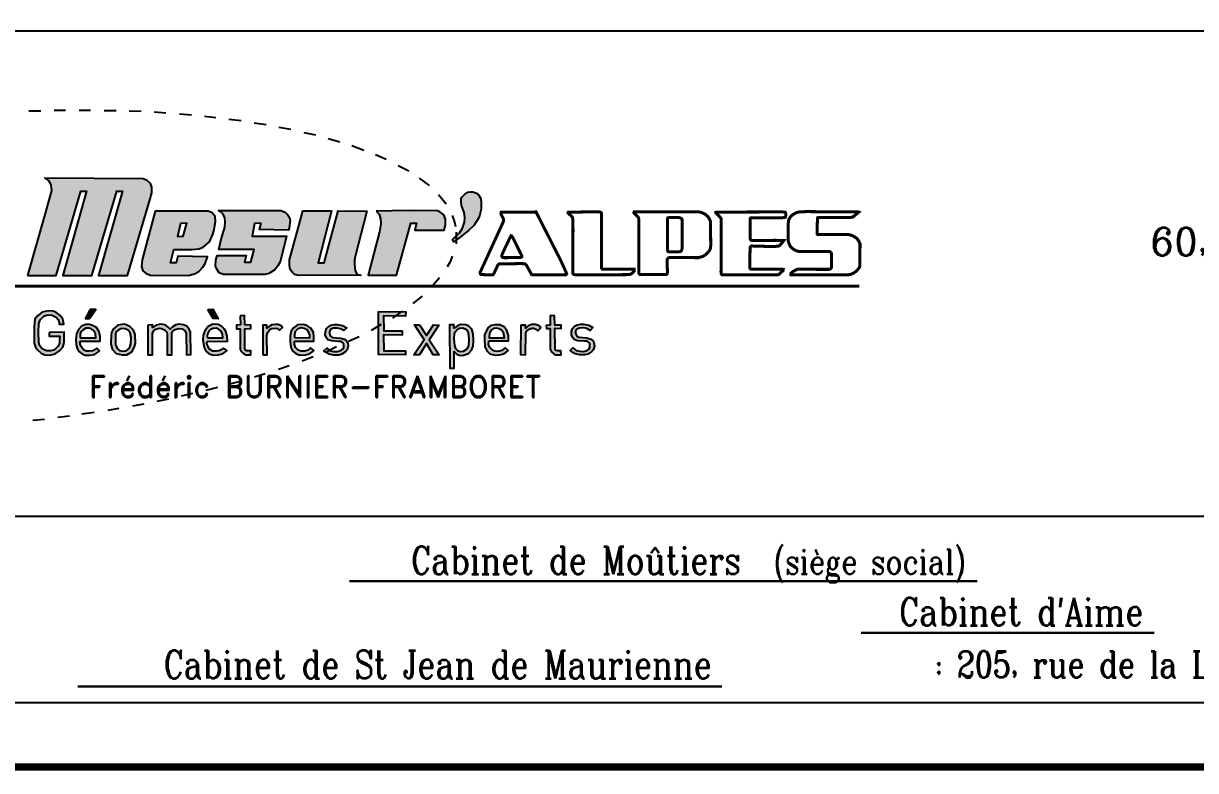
# Model space of a CAD drawing. Header units: metres. Extents: x 9606 to 9900, y 4805 to 4952.
# Drawn here: x 9616.04 to 9632.12, y 4848.26 to 4858.5 of the extents above; entities that cross this region are included whole.
import ezdxf
from ezdxf.enums import TextEntityAlignment as Align

# ---------------------------------------------------------------- set-up
doc = ezdxf.new("R2010")
doc.units = ezdxf.units.M
doc.header["$LTSCALE"] = 2
doc.layers.add('LOGO_Ancien', color=7, linetype='Continuous')
doc.layers.add('Titre', color=7, linetype='Continuous')
doc.styles.add('Romand 3.0', font='Romand.shx', dxfattribs={"height": 0.6})
doc.styles.add('ROMANS', font='ROMANC.shx', dxfattribs={"height": 0.36})

# ---------------------------------------------------------------- blocks, each defined once
blk = doc.blocks.new('A$C7BE637A5')
at = {"layer": 'LOGO_Ancien'}
for color, points in [(144, [(48.67, -28.62), (52.49, -28.65), (55.74, -17.52), (56.49, -17.52), (53.36, -28.62), (57.17, -28.65), (60.49, -17.52), (61.25, -17.52), (58.08, -28.65), (61.89, -28.65), (64.88, -18.53), (65.1, -17.7), (65.1, -16.95), (64.95, -16.49), (64.5, -16.07), (63.97, -15.85), (50.98, -15.77), (51.5, -16.15), (51.77, -16.71), (51.84, -17.43), (50.98, -20.57)]), (32, [(106.09, -18.27), (106.48, -17.88), (106.89, -17.65), (107.24, -17.59), (107.55, -17.59), (108.02, -17.75), (108.3, -18), (108.59, -18.47), (108.65, -19.03), (108.65, -19.89), (108.35, -20.91), (107.69, -22), (106.97, -22.71), (105.87, -23.59), (105.01, -24.19), (104.86, -23.9), (105.07, -23.66), (105.75, -23), (106.17, -22.37), (106.44, -21.57), (106.48, -20.97), (106.38, -20.3), (106.17, -19.76), (106.05, -19.38), (105.99, -18.91), (106.01, -18.5)]), (144, [(79.55, -21.71), (78.68, -21.75), (78.35, -23.46), (82.91, -23.43), (82.38, -25.59), (82.07, -26.84), (81.78, -27.35), (81.35, -27.88), (80.56, -28.36), (80.03, -28.5), (74.6, -28.52), (74.02, -28.28), (73.69, -27.8), (73.54, -27.4), (73.57, -26.6), (73.76, -25.98), (77.56, -26), (77.36, -26.89), (78.2, -26.89), (78.64, -25.19), (73.98, -25.19), (74.31, -23.67), (74.74, -22.28), (74.82, -21.56), (74.77, -21.03), (74.53, -20.53), (74.26, -20.26), (73.9, -20.05), (82.17, -20.07), (82.74, -20.26), (83.06, -20.6), (83.3, -20.96), (83.39, -21.37), (83.25, -22.33), (83.18, -22.64), (79.33, -22.57)]), (144, [(85.08, -20.08), (88.87, -20.08), (87.1, -26.98), (87.9, -26.98), (89.73, -20.08), (93.54, -20.13), (91.99, -26.13), (91.88, -26.6), (91.91, -27.15), (91.97, -28.03), (92.24, -28.48), (92.57, -28.53), (92.74, -28.59), (84.56, -28.64), (83.98, -28.5), (83.68, -28.25), (83.4, -27.84), (83.29, -27.29), (83.32, -26.57), (84.84, -20.91)]), (144, [(94.77, -20.13), (95.15, -20.55), (95.35, -21.1), (95.37, -21.79), (95.18, -22.87), (93.69, -28.58), (97.45, -28.61), (99.35, -21.73), (100.1, -21.73), (99.88, -22.65), (103.75, -22.65), (103.91, -21.9), (103.94, -21.18), (103.72, -20.63), (103.19, -20.21), (102.84, -20.08), (98.97, -20.05)]), (144, [(51.55, -36.14), (51.55, -36.66), (52.96, -36.64), (52.93, -37.23), (52.89, -37.62), (52.67, -38.03), (52.4, -38.31), (52.12, -38.51), (51.75, -38.6), (51.17, -38.6), (50.63, -38.31), (50.28, -37.89), (50.18, -37.42), (50.15, -36.06), (50.18, -35), (50.36, -34.48), (50.84, -34.02), (51.2, -33.88), (51.79, -33.84), (52.1, -33.98), (52.45, -34.13), (52.72, -34.46), (52.88, -34.86), (52.88, -35.07), (53.5, -35.04), (53.34, -34.42), (53, -33.92), (52.47, -33.52), (52.06, -33.35), (51.41, -33.28), (50.63, -33.48), (50, -33.94), (49.67, -34.39), (49.54, -35.41), (49.54, -37.58), (49.74, -38.1), (50.02, -38.46), (50.49, -38.91), (50.97, -39.1), (51.63, -39.16), (52.35, -38.99), (52.92, -38.58), (53.34, -38.08), (53.54, -37.5), (53.54, -36.13)]), (144, [(56.29, -34.34), (56.89, -34.32), (57.72, -33.13), (56.98, -33.13)]), (144, [(72.49, -33.12), (73.16, -33.08), (73.89, -34.37), (73.22, -34.33)]), (144, [(76.79, -33.95), (76.81, -35.16), (76.29, -35.2), (76.29, -35.66), (76.77, -35.66), (76.79, -38.42), (76.93, -38.67), (77.22, -38.94), (77.54, -39.09), (77.87, -39.09), (78.21, -39.09), (78.21, -38.59), (77.64, -38.57), (77.46, -38.5), (77.39, -38.27), (77.39, -35.66), (78.21, -35.64), (78.19, -35.18), (77.39, -35.16), (77.37, -33.93)]), (144, [(95.08, -33.38), (98.66, -33.42), (98.64, -33.99), (95.71, -33.95), (95.76, -35.94), (98.18, -35.96), (98.21, -36.53), (95.73, -36.48), (95.76, -38.56), (98.62, -38.56), (98.64, -39.13), (95.06, -39.06)]), (144, [(117.74, -33.93), (117.76, -35.19), (117.22, -35.22), (117.26, -35.65), (117.76, -35.65), (117.76, -38.38), (117.92, -38.72), (118.27, -39), (118.49, -39.09), (118.97, -39.11), (119.19, -39.09), (119.17, -38.58), (118.73, -38.58), (118.49, -38.52), (118.42, -38.37), (118.38, -35.61), (119.21, -35.63), (119.19, -35.18), (118.38, -35.18), (118.34, -33.95)]), (144, [(64.57, -35.18), (64.59, -39.11), (65.18, -39.11), (65.2, -36.27), (65.39, -35.94), (65.66, -35.71), (66.07, -35.6), (66.39, -35.62), (66.8, -35.81), (67.08, -36.12), (67.14, -36.37), (67.14, -39.09), (67.74, -39.09), (67.76, -36.23), (67.87, -36), (68.2, -35.75), (68.64, -35.62), (69.14, -35.68), (69.49, -35.93), (69.64, -36.23), (69.68, -39.11), (70.27, -39.07), (70.23, -36.06), (70.02, -35.69), (69.74, -35.33), (69.29, -35.14), (68.64, -35.08), (68.29, -35.16), (67.78, -35.46), (67.53, -35.73), (67.28, -35.46), (66.89, -35.16), (66.26, -35.08), (65.7, -35.21), (65.43, -35.39), (65.18, -35.52), (65.18, -35.14)]), (144, [(79.77, -39.1), (80.34, -39.1), (80.33, -36.54), (80.43, -36.1), (80.75, -35.73), (80.99, -35.62), (81.41, -35.6), (81.68, -35.65), (81.98, -35.87), (82.38, -35.49), (82.19, -35.29), (81.79, -35.12), (81.46, -35.09), (80.95, -35.16), (80.62, -35.38), (80.33, -35.59), (80.31, -35.18), (79.77, -35.18)]), (144, [(90.05, -35.68), (89.66, -35.59), (89.08, -35.61), (88.72, -35.77), (88.58, -36.01), (88.58, -36.26), (88.63, -36.49), (88.73, -36.66), (89, -36.82), (89.52, -36.86), (90.09, -36.9), (90.59, -37.05), (90.83, -37.26), (91, -37.51), (91.05, -37.93), (90.94, -38.45), (90.72, -38.72), (90.21, -39.04), (89.82, -39.14), (89.12, -39.14), (88.53, -39), (88.05, -38.76), (87.84, -38.58), (88.22, -38.23), (88.66, -38.56), (89.13, -38.67), (89.61, -38.68), (90.11, -38.55), (90.33, -38.37), (90.47, -38.16), (90.47, -37.83), (90.46, -37.64), (90.33, -37.5), (90.1, -37.35), (89.74, -37.34), (88.89, -37.28), (88.37, -37.11), (88.2, -36.88), (88.02, -36.49), (88.04, -36.08), (88.18, -35.65), (88.44, -35.37), (88.78, -35.2), (89.24, -35.11), (89.61, -35.11), (90.32, -35.22), (90.86, -35.55), (90.5, -35.91)]), (144, [(100.48, -35.17), (101.42, -36.57), (102.32, -35.13), (103.06, -35.2), (101.75, -37.12), (103.1, -39.11), (102.29, -39.13), (101.42, -37.6), (100.48, -39.09), (99.74, -39.13), (101.11, -37.07), (99.82, -35.15)]), (144, [(113.87, -35.19), (113.85, -39.08), (114.51, -39.11), (114.55, -36.24), (114.68, -35.94), (114.96, -35.72), (115.34, -35.61), (115.53, -35.61), (115.9, -35.72), (116.12, -35.92), (116.45, -35.63), (116.54, -35.46), (116.25, -35.24), (115.77, -35.11), (115.34, -35.11), (114.83, -35.26), (114.51, -35.59), (114.48, -35.19)]), (144, [(122.58, -35.65), (122.2, -35.56), (121.62, -35.58), (121.26, -35.74), (121.12, -35.98), (121.12, -36.23), (121.17, -36.46), (121.27, -36.63), (121.54, -36.79), (122.06, -36.83), (122.62, -36.87), (123.13, -37.03), (123.37, -37.23), (123.54, -37.48), (123.59, -37.9), (123.47, -38.42), (123.25, -38.69), (122.75, -39.01), (122.35, -39.11), (121.66, -39.11), (121.06, -38.97), (120.59, -38.73), (120.38, -38.55), (120.76, -38.2), (121.19, -38.53), (121.67, -38.64), (122.15, -38.65), (122.65, -38.52), (122.87, -38.34), (123.01, -38.14), (123.01, -37.8), (123, -37.61), (122.87, -37.47), (122.64, -37.32), (122.28, -37.31), (121.43, -37.25), (120.91, -37.08), (120.74, -36.85), (120.56, -36.46), (120.58, -36.05), (120.72, -35.62), (120.97, -35.34), (121.32, -35.17), (121.77, -35.08), (122.15, -35.08), (122.86, -35.19), (123.4, -35.52), (123.04, -35.88)])]:
    blk.add_hatch(color=color, dxfattribs=at).paths.add_polyline_path(points)
h = blk.add_hatch(color=144, dxfattribs=at)
h.paths.add_polyline_path([(65.57, -20.15), (63.83, -26.57), (63.76, -27.44), (63.91, -28.01), (64.36, -28.38), (64.93, -28.61), (69.92, -28.65), (70.75, -28.42), (71.31, -28.12), (71.84, -27.55), (72.18, -27.06), (72.45, -26.15), (72.41, -26.15), (68.56, -26.08), (68.33, -26.95), (67.57, -26.95), (68.03, -25.21), (70.41, -25.21), (71.31, -25.1), (71.88, -24.91), (72.71, -24.19), (73.13, -23.32), (73.35, -22.61), (73.54, -21.51), (73.5, -20.83), (73.09, -20.38), (72.56, -20.15)])
h.paths.add_polyline_path([(68.9, -21.78), (68.52, -23.47), (69.27, -23.44), (69.73, -21.74)], flags=16)
h = blk.add_hatch(color=144, dxfattribs=at)
h.paths.add_polyline_path([(55.61, -37.32), (58.29, -37.3), (58.28, -36.7), (58.16, -36.08), (57.78, -35.48), (57.28, -35.22), (56.87, -35.1), (56.39, -35.09), (55.82, -35.34), (55.4, -35.75), (55.14, -36.34), (55.06, -37.03), (55.11, -37.8), (55.29, -38.38), (55.55, -38.71), (55.94, -39.01), (56.36, -39.14), (56.86, -39.15), (57.53, -39.05), (57.94, -38.79), (58.21, -38.56), (57.85, -38.23), (57.62, -38.39), (57.32, -38.59), (56.89, -38.64), (56.43, -38.64), (56.08, -38.43), (55.78, -38.03), (55.65, -37.7), (55.62, -37.44)])
h.paths.add_polyline_path([(55.65, -36.87), (57.71, -36.86), (57.68, -36.31), (57.47, -35.94), (57.1, -35.67), (56.78, -35.57), (56.38, -35.61), (56.03, -35.8), (55.75, -36.08), (55.66, -36.33), (55.63, -36.65)], flags=16)
h = blk.add_hatch(color=144, dxfattribs=at)
h.paths.add_polyline_path([(59.72, -36.5), (59.7, -37.63), (59.89, -38.36), (60.41, -38.92), (61.18, -39.13), (61.79, -39.09), (62.45, -38.73), (62.79, -38.15), (62.95, -37.63), (62.93, -36.41), (62.68, -35.87), (62.2, -35.35), (61.51, -35.06), (60.62, -35.2), (59.99, -35.73), (59.8, -36.14)])
h.paths.add_polyline_path([(60.3, -36.54), (60.3, -37.73), (60.51, -38.27), (60.82, -38.52), (61.24, -38.61), (61.7, -38.56), (62.16, -38.23), (62.35, -37.65), (62.37, -36.87), (62.24, -36.19), (61.97, -35.85), (61.58, -35.68), (61.16, -35.62), (60.78, -35.75), (60.43, -36.02), (60.33, -36.27)], flags=16)
h = blk.add_hatch(color=144, dxfattribs=at)
h.paths.add_polyline_path([(72.41, -37.35), (75.1, -37.31), (75.06, -36.65), (74.89, -36.02), (74.68, -35.66), (74.35, -35.35), (73.87, -35.12), (73.18, -35.08), (72.57, -35.35), (72.1, -35.92), (71.89, -36.52), (71.87, -37.13), (72.01, -38.15), (72.3, -38.65), (72.68, -38.98), (73.28, -39.15), (73.87, -39.13), (74.43, -38.98), (74.83, -38.73), (75.01, -38.54), (74.6, -38.21), (74.37, -38.4), (74.03, -38.59), (73.66, -38.61), (73.18, -38.61), (72.74, -38.34), (72.49, -37.98), (72.39, -37.6)])
h.paths.add_polyline_path([(72.45, -36.87), (74.49, -36.87), (74.47, -36.39), (74.26, -35.98), (73.95, -35.75), (73.64, -35.6), (73.22, -35.62), (72.87, -35.77), (72.66, -36), (72.49, -36.27), (72.43, -36.62)], flags=16)
h = blk.add_hatch(color=144, dxfattribs=at)
h.paths.add_polyline_path([(83.98, -37.32), (86.54, -37.31), (86.54, -36.78), (86.47, -36.17), (86.13, -35.6), (85.6, -35.22), (85.14, -35.1), (84.36, -35.16), (83.79, -35.6), (83.54, -36), (83.41, -36.61), (83.41, -37.35), (83.48, -38.12), (83.72, -38.56), (84.19, -38.99), (84.73, -39.14), (85.41, -39.13), (85.95, -38.97), (86.4, -38.69), (86.52, -38.53), (86.08, -38.19), (85.76, -38.5), (85.31, -38.63), (84.83, -38.62), (84.43, -38.49), (84.08, -38.16), (83.95, -37.74)])
h.paths.add_polyline_path([(83.95, -36.84), (85.97, -36.87), (85.97, -36.48), (85.85, -36.16), (85.64, -35.82), (85.26, -35.62), (84.89, -35.56), (84.39, -35.66), (84.06, -36.04), (83.96, -36.46), (83.95, -36.75)], flags=16)
h = blk.add_hatch(color=144, dxfattribs=at)
h.paths.add_polyline_path([(105.51, -35.76), (105.05, -36.29), (105.03, -37.01), (105.09, -37.86), (105.25, -38.28), (105.49, -38.52), (105.88, -38.67), (106.32, -38.63), (106.8, -38.3), (107, -37.91), (107.04, -37.05), (106.95, -36.22), (106.69, -35.81), (106.19, -35.61), (105.68, -35.65)], flags=16)
h.paths.add_polyline_path([(105.05, -35.17), (104.44, -35.17), (104.48, -40.88), (105.07, -40.88), (105.05, -38.69), (105.42, -39.02), (105.84, -39.19), (106.3, -39.17), (106.95, -38.95), (107.37, -38.5), (107.56, -37.97), (107.61, -37.21), (107.56, -36.33), (107.39, -35.72), (106.97, -35.3), (106.62, -35.15), (105.92, -35.09), (105.51, -35.26), (105.14, -35.54), (105.03, -35.61)])
h = blk.add_hatch(color=144, dxfattribs=at)
h.paths.add_polyline_path([(109.65, -37.27), (112.25, -37.27), (112.25, -36.57), (112.01, -35.89), (111.68, -35.43), (111.12, -35.13), (110.5, -35.13), (109.91, -35.22), (109.54, -35.52), (109.28, -36), (109.08, -36.46), (109.06, -37.07), (109.1, -38.06), (109.43, -38.63), (109.78, -38.97), (110.48, -39.15), (111.07, -39.13), (111.47, -39.02), (111.88, -38.8), (112.21, -38.54), (111.79, -38.19), (111.36, -38.54), (111.05, -38.63), (110.7, -38.65), (110.39, -38.63), (110.11, -38.49), (109.78, -38.12), (109.61, -37.73), (109.63, -37.4)])
h.paths.add_polyline_path([(109.65, -36.85), (111.71, -36.88), (111.58, -36.22), (111.31, -35.85), (111.03, -35.67), (110.63, -35.61), (110.28, -35.63), (109.98, -35.81), (109.78, -36.16), (109.72, -36.33), (109.67, -36.68)], flags=16)
at = {"layer": 'LOGO_Ancien', "color": 32, "flags": 128}
for points in [[(48.85, -6.91), (50.43, -6.87)], [(52.2, -6.79), (53.72, -6.79)], [(55.51, -6.79), (57.01, -6.79)], [(58.83, -6.83), (60.41, -6.85)], [(62.12, -6.91), (63.7, -6.95)], [(65.42, -7.03), (66.96, -7.15)], [(68.77, -7.28), (70.35, -7.4)], [(72.09, -7.58), (73.59, -7.77)], [(75.3, -7.99), (76.92, -8.15)], [(78.63, -8.46), (80.22, -8.7)], [(81.89, -9.03), (83.49, -9.31)], [(85.18, -9.74), (86.72, -10.08)], [(88.43, -10.53), (89.95, -10.98)], [(91.56, -11.48), (93.13, -12.07)], [(94.66, -12.64), (96.1, -13.29)], [(97.66, -14.09), (99.06, -14.8)], [(100.45, -15.76), (101.75, -16.77)], [(102.99, -17.95), (104.01, -19.17)], [(104.82, -20.7), (105.08, -21.43), (105.25, -22.18)], [(105.33, -22.89), (105.31, -24.44)], [(104.8, -26.09), (104.52, -26.82), (104.13, -27.51)], [(103.11, -28.93), (102.3, -29.91)], [(100.82, -31.35), (99.62, -32.35)], [(98.18, -33.36), (96.9, -34.26)], [(95.41, -35.12), (94.11, -35.89)], [(92.5, -36.72), (91.08, -37.37)], [(89.51, -38.04), (88.26, -38.71)], [(86.42, -39.38), (85, -39.93)], [(80.1, -41.6), (78.7, -42.05)], [(83.25, -40.56), (81.87, -41.03)], [(76.97, -42.57), (75.57, -42.92)], [(70.5, -44.22), (69, -44.57)], [(73.77, -43.43), (72.25, -43.82)], [(60.76, -46.19), (59.28, -46.44)], [(64.07, -45.61), (62.55, -45.87)], [(67.33, -44.95), (65.79, -45.26)], [(50.94, -47.64), (49.39, -47.78)], [(54.24, -47.21), (52.67, -47.39)], [(57.51, -46.72), (55.88, -46.93)]]:
    blk.add_lwpolyline(points, dxfattribs=at)
at = {"layer": 'LOGO_Ancien', "color": 144, "flags": 128}
for points in [[(48.67, -28.62), (52.49, -28.65), (55.74, -17.52), (56.49, -17.52), (53.36, -28.62), (57.17, -28.65), (60.49, -17.52), (61.25, -17.52), (58.08, -28.65), (61.89, -28.65), (64.88, -18.53), (65.1, -17.7), (65.1, -16.95), (64.95, -16.49), (64.5, -16.07), (63.97, -15.85), (50.98, -15.77), (51.5, -16.15), (51.77, -16.71), (51.84, -17.43), (50.98, -20.57)], [(79.55, -21.71), (78.68, -21.75), (78.35, -23.46), (82.91, -23.43), (82.38, -25.59), (82.07, -26.84), (81.78, -27.35), (81.35, -27.88), (80.56, -28.36), (80.03, -28.5), (74.6, -28.52), (74.02, -28.28), (73.69, -27.8), (73.54, -27.4), (73.57, -26.6), (73.76, -25.98), (77.56, -26), (77.36, -26.89), (78.2, -26.89), (78.64, -25.19), (73.98, -25.19), (74.31, -23.67), (74.74, -22.28), (74.82, -21.56), (74.77, -21.03), (74.53, -20.53), (74.26, -20.26), (73.9, -20.05), (82.17, -20.07), (82.74, -20.26), (83.06, -20.6), (83.3, -20.96), (83.39, -21.37), (83.25, -22.33), (83.18, -22.64), (79.33, -22.57)], [(85.08, -20.08), (88.87, -20.08), (87.1, -26.98), (87.9, -26.98), (89.73, -20.08), (93.54, -20.13), (91.99, -26.13), (91.88, -26.6), (91.91, -27.15), (91.97, -28.03), (92.24, -28.48), (92.57, -28.53), (92.74, -28.59), (84.56, -28.64), (83.98, -28.5), (83.68, -28.25), (83.4, -27.84), (83.29, -27.29), (83.32, -26.57), (84.84, -20.91)], [(94.77, -20.13), (95.15, -20.55), (95.35, -21.1), (95.37, -21.79), (95.18, -22.87), (93.69, -28.58), (97.45, -28.61), (99.35, -21.73), (100.1, -21.73), (99.88, -22.65), (103.75, -22.65), (103.91, -21.9), (103.94, -21.18), (103.72, -20.63), (103.19, -20.21), (102.84, -20.08), (98.97, -20.05)], [(65.57, -20.15), (63.83, -26.57), (63.76, -27.44), (63.91, -28.01), (64.36, -28.38), (64.93, -28.61), (69.92, -28.65), (70.75, -28.42), (71.31, -28.12), (71.84, -27.55), (72.18, -27.06), (72.45, -26.15), (72.41, -26.15), (68.56, -26.08), (68.33, -26.95), (67.57, -26.95), (68.03, -25.21), (70.41, -25.21), (71.31, -25.1), (71.88, -24.91), (72.71, -24.19), (73.13, -23.32), (73.35, -22.61), (73.54, -21.51), (73.5, -20.83), (73.09, -20.38), (72.56, -20.15)], [(68.9, -21.78), (68.52, -23.47), (69.27, -23.44), (69.73, -21.74)], [(51.55, -36.14), (51.55, -36.66), (52.96, -36.64), (52.93, -37.23), (52.89, -37.62), (52.67, -38.03), (52.4, -38.31), (52.12, -38.51), (51.75, -38.6), (51.17, -38.6), (50.63, -38.31), (50.28, -37.89), (50.18, -37.42), (50.15, -36.06), (50.18, -35), (50.36, -34.48), (50.84, -34.02), (51.2, -33.88), (51.79, -33.84), (52.1, -33.98), (52.45, -34.13), (52.72, -34.46), (52.88, -34.86), (52.88, -35.07), (53.5, -35.04), (53.34, -34.42), (53, -33.92), (52.47, -33.52), (52.06, -33.35), (51.41, -33.28), (50.63, -33.48), (50, -33.94), (49.67, -34.39), (49.54, -35.41), (49.54, -37.58), (49.74, -38.1), (50.02, -38.46), (50.49, -38.91), (50.97, -39.1), (51.63, -39.16), (52.35, -38.99), (52.92, -38.58), (53.34, -38.08), (53.54, -37.5), (53.54, -36.13)], [(56.29, -34.34), (56.89, -34.32), (57.72, -33.13), (56.98, -33.13)], [(72.49, -33.12), (73.16, -33.08), (73.89, -34.37), (73.22, -34.33)], [(76.79, -33.95), (76.81, -35.16), (76.29, -35.2), (76.29, -35.66), (76.77, -35.66), (76.79, -38.42), (76.93, -38.67), (77.22, -38.94), (77.54, -39.09), (77.87, -39.09), (78.21, -39.09), (78.21, -38.59), (77.64, -38.57), (77.46, -38.5), (77.39, -38.27), (77.39, -35.66), (78.21, -35.64), (78.19, -35.18), (77.39, -35.16), (77.37, -33.93)], [(95.08, -33.38), (98.66, -33.42), (98.64, -33.99), (95.71, -33.95), (95.76, -35.94), (98.18, -35.96), (98.21, -36.53), (95.73, -36.48), (95.76, -38.56), (98.62, -38.56), (98.64, -39.13), (95.06, -39.06)], [(117.74, -33.93), (117.76, -35.19), (117.22, -35.22), (117.26, -35.65), (117.76, -35.65), (117.76, -38.38), (117.92, -38.72), (118.27, -39), (118.49, -39.09), (118.97, -39.11), (119.19, -39.09), (119.17, -38.58), (118.73, -38.58), (118.49, -38.52), (118.42, -38.37), (118.38, -35.61), (119.21, -35.63), (119.19, -35.18), (118.38, -35.18), (118.34, -33.95)], [(55.61, -37.32), (58.29, -37.3), (58.28, -36.7), (58.16, -36.08), (57.78, -35.48), (57.28, -35.22), (56.87, -35.1), (56.39, -35.09), (55.82, -35.34), (55.4, -35.75), (55.14, -36.34), (55.06, -37.03), (55.11, -37.8), (55.29, -38.38), (55.55, -38.71), (55.94, -39.01), (56.36, -39.14), (56.86, -39.15), (57.53, -39.05), (57.94, -38.79), (58.21, -38.56), (57.85, -38.23), (57.62, -38.39), (57.32, -38.59), (56.89, -38.64), (56.43, -38.64), (56.08, -38.43), (55.78, -38.03), (55.65, -37.7), (55.62, -37.44)], [(55.65, -36.87), (57.71, -36.86), (57.68, -36.31), (57.47, -35.94), (57.1, -35.67), (56.78, -35.57), (56.38, -35.61), (56.03, -35.8), (55.75, -36.08), (55.66, -36.33), (55.63, -36.65)], [(59.72, -36.5), (59.7, -37.63), (59.89, -38.36), (60.41, -38.92), (61.18, -39.13), (61.79, -39.09), (62.45, -38.73), (62.79, -38.15), (62.95, -37.63), (62.93, -36.41), (62.68, -35.87), (62.2, -35.35), (61.51, -35.06), (60.62, -35.2), (59.99, -35.73), (59.8, -36.14)], [(60.3, -36.54), (60.3, -37.73), (60.51, -38.27), (60.82, -38.52), (61.24, -38.61), (61.7, -38.56), (62.16, -38.23), (62.35, -37.65), (62.37, -36.87), (62.24, -36.19), (61.97, -35.85), (61.58, -35.68), (61.16, -35.62), (60.78, -35.75), (60.43, -36.02), (60.33, -36.27)], [(64.57, -35.18), (64.59, -39.11), (65.18, -39.11), (65.2, -36.27), (65.39, -35.94), (65.66, -35.71), (66.07, -35.6), (66.39, -35.62), (66.8, -35.81), (67.08, -36.12), (67.14, -36.37), (67.14, -39.09), (67.74, -39.09), (67.76, -36.23), (67.87, -36), (68.2, -35.75), (68.64, -35.62), (69.14, -35.68), (69.49, -35.93), (69.64, -36.23), (69.68, -39.11), (70.27, -39.07), (70.23, -36.06), (70.02, -35.69), (69.74, -35.33), (69.29, -35.14), (68.64, -35.08), (68.29, -35.16), (67.78, -35.46), (67.53, -35.73), (67.28, -35.46), (66.89, -35.16), (66.26, -35.08), (65.7, -35.21), (65.43, -35.39), (65.18, -35.52), (65.18, -35.14)], [(72.41, -37.35), (75.1, -37.31), (75.06, -36.65), (74.89, -36.02), (74.68, -35.66), (74.35, -35.35), (73.87, -35.12), (73.18, -35.08), (72.57, -35.35), (72.1, -35.92), (71.89, -36.52), (71.87, -37.13), (72.01, -38.15), (72.3, -38.65), (72.68, -38.98), (73.28, -39.15), (73.87, -39.13), (74.43, -38.98), (74.83, -38.73), (75.01, -38.54), (74.6, -38.21), (74.37, -38.4), (74.03, -38.59), (73.66, -38.61), (73.18, -38.61), (72.74, -38.34), (72.49, -37.98), (72.39, -37.6)], [(72.45, -36.87), (74.49, -36.87), (74.47, -36.39), (74.26, -35.98), (73.95, -35.75), (73.64, -35.6), (73.22, -35.62), (72.87, -35.77), (72.66, -36), (72.49, -36.27), (72.43, -36.62)], [(79.77, -39.1), (80.34, -39.1), (80.33, -36.54), (80.43, -36.1), (80.75, -35.73), (80.99, -35.62), (81.41, -35.6), (81.68, -35.65), (81.98, -35.87), (82.38, -35.49), (82.19, -35.29), (81.79, -35.12), (81.46, -35.09), (80.95, -35.16), (80.62, -35.38), (80.33, -35.59), (80.31, -35.18), (79.77, -35.18)], [(83.98, -37.32), (86.54, -37.31), (86.54, -36.78), (86.47, -36.17), (86.13, -35.6), (85.6, -35.22), (85.14, -35.1), (84.36, -35.16), (83.79, -35.6), (83.54, -36), (83.41, -36.61), (83.41, -37.35), (83.48, -38.12), (83.72, -38.56), (84.19, -38.99), (84.73, -39.14), (85.41, -39.13), (85.95, -38.97), (86.4, -38.69), (86.52, -38.53), (86.08, -38.19), (85.76, -38.5), (85.31, -38.63), (84.83, -38.62), (84.43, -38.49), (84.08, -38.16), (83.95, -37.74)], [(83.95, -36.84), (85.97, -36.87), (85.97, -36.48), (85.85, -36.16), (85.64, -35.82), (85.26, -35.62), (84.89, -35.56), (84.39, -35.66), (84.06, -36.04), (83.96, -36.46), (83.95, -36.75)], [(90.05, -35.68), (89.66, -35.59), (89.08, -35.61), (88.72, -35.77), (88.58, -36.01), (88.58, -36.26), (88.63, -36.49), (88.73, -36.66), (89, -36.82), (89.52, -36.86), (90.09, -36.9), (90.59, -37.05), (90.83, -37.26), (91, -37.51), (91.05, -37.93), (90.94, -38.45), (90.72, -38.72), (90.21, -39.04), (89.82, -39.14), (89.12, -39.14), (88.53, -39), (88.05, -38.76), (87.84, -38.58), (88.22, -38.23), (88.66, -38.56), (89.13, -38.67), (89.61, -38.68), (90.11, -38.55), (90.33, -38.37), (90.47, -38.16), (90.47, -37.83), (90.46, -37.64), (90.33, -37.5), (90.1, -37.35), (89.74, -37.34), (88.89, -37.28), (88.37, -37.11), (88.2, -36.88), (88.02, -36.49), (88.04, -36.08), (88.18, -35.65), (88.44, -35.37), (88.78, -35.2), (89.24, -35.11), (89.61, -35.11), (90.32, -35.22), (90.86, -35.55), (90.5, -35.91)], [(100.48, -35.17), (101.42, -36.57), (102.32, -35.13), (103.06, -35.2), (101.75, -37.12), (103.1, -39.11), (102.29, -39.13), (101.42, -37.6), (100.48, -39.09), (99.74, -39.13), (101.11, -37.07), (99.82, -35.15)], [(105.05, -35.17), (104.44, -35.17), (104.48, -40.88), (105.07, -40.88), (105.05, -38.69), (105.42, -39.02), (105.84, -39.19), (106.3, -39.17), (106.95, -38.95), (107.37, -38.5), (107.56, -37.97), (107.61, -37.21), (107.56, -36.33), (107.39, -35.72), (106.97, -35.3), (106.62, -35.15), (105.92, -35.09), (105.51, -35.26), (105.14, -35.54), (105.03, -35.61)], [(105.51, -35.76), (105.05, -36.29), (105.03, -37.01), (105.09, -37.86), (105.25, -38.28), (105.49, -38.52), (105.88, -38.67), (106.32, -38.63), (106.8, -38.3), (107, -37.91), (107.04, -37.05), (106.95, -36.22), (106.69, -35.81), (106.19, -35.61), (105.68, -35.65)], [(109.65, -37.27), (112.25, -37.27), (112.25, -36.57), (112.01, -35.89), (111.68, -35.43), (111.12, -35.13), (110.5, -35.13), (109.91, -35.22), (109.54, -35.52), (109.28, -36), (109.08, -36.46), (109.06, -37.07), (109.1, -38.06), (109.43, -38.63), (109.78, -38.97), (110.48, -39.15), (111.07, -39.13), (111.47, -39.02), (111.88, -38.8), (112.21, -38.54), (111.79, -38.19), (111.36, -38.54), (111.05, -38.63), (110.7, -38.65), (110.39, -38.63), (110.11, -38.49), (109.78, -38.12), (109.61, -37.73), (109.63, -37.4)], [(109.65, -36.85), (111.71, -36.88), (111.58, -36.22), (111.31, -35.85), (111.03, -35.67), (110.63, -35.61), (110.28, -35.63), (109.98, -35.81), (109.78, -36.16), (109.72, -36.33), (109.67, -36.68)], [(113.87, -35.19), (113.85, -39.08), (114.51, -39.11), (114.55, -36.24), (114.68, -35.94), (114.96, -35.72), (115.34, -35.61), (115.53, -35.61), (115.9, -35.72), (116.12, -35.92), (116.45, -35.63), (116.54, -35.46), (116.25, -35.24), (115.77, -35.11), (115.34, -35.11), (114.83, -35.26), (114.51, -35.59), (114.48, -35.19)], [(122.58, -35.65), (122.2, -35.56), (121.62, -35.58), (121.26, -35.74), (121.12, -35.98), (121.12, -36.23), (121.17, -36.46), (121.27, -36.63), (121.54, -36.79), (122.06, -36.83), (122.62, -36.87), (123.13, -37.03), (123.37, -37.23), (123.54, -37.48), (123.59, -37.9), (123.47, -38.42), (123.25, -38.69), (122.75, -39.01), (122.35, -39.11), (121.66, -39.11), (121.06, -38.97), (120.59, -38.73), (120.38, -38.55), (120.76, -38.2), (121.19, -38.53), (121.67, -38.64), (122.15, -38.65), (122.65, -38.52), (122.87, -38.34), (123.01, -38.14), (123.01, -37.8), (123, -37.61), (122.87, -37.47), (122.64, -37.32), (122.28, -37.31), (121.43, -37.25), (120.91, -37.08), (120.74, -36.85), (120.56, -36.46), (120.58, -36.05), (120.72, -35.62), (120.97, -35.34), (121.32, -35.17), (121.77, -35.08), (122.15, -35.08), (122.86, -35.19), (123.4, -35.52), (123.04, -35.88)]]:
    blk.add_lwpolyline(points, close=True, dxfattribs=at)
at = {"layer": 'LOGO_Ancien', "color": 32, "flags": 128}
blk.add_lwpolyline([(106.09, -18.27), (106.48, -17.88), (106.89, -17.65), (107.24, -17.59), (107.55, -17.59), (108.02, -17.75), (108.3, -18), (108.59, -18.47), (108.65, -19.03), (108.65, -19.89), (108.35, -20.91), (107.69, -22), (106.97, -22.71), (105.87, -23.59), (105.01, -24.19), (104.86, -23.9), (105.07, -23.66), (105.75, -23), (106.17, -22.37), (106.44, -21.57), (106.48, -20.97), (106.38, -20.3), (106.17, -19.76), (106.05, -19.38), (105.99, -18.91), (106.01, -18.5)], close=True, dxfattribs=at)
at = {"layer": 'LOGO_Ancien', "color": 144, "const_width": 0.4, "flags": 128}
for points in [[(111.29, -20.27), (115.89, -20.25), (119.21, -26.77), (119.94, -28.4), (119.9, -28.46), (119.84, -28.53), (115.46, -28.55), (115.31, -28.51), (114.6, -27.26), (114.42, -27.1), (113.99, -27.06), (111.14, -27.1), (110.98, -27.12), (110.83, -27.26), (110.29, -28.44), (110.16, -28.55), (109.76, -28.55), (108.64, -28.51), (108.53, -28.42), (108.51, -28.22), (108.75, -27.66), (111.52, -21.63), (111.61, -21.35), (111.59, -21.17), (111.45, -20.9), (111.27, -20.58), (111.25, -20.41), (111.27, -20.29)], [(121.11, -20.26), (124.16, -20.22), (124.44, -20.28), (124.55, -20.44), (124.53, -23.2), (124.54, -25.88), (124.55, -27.67), (124.62, -27.78), (124.75, -27.81), (128.69, -27.81), (128.85, -27.81), (128.87, -28.01), (128.71, -28.22), (128.46, -28.43), (128.12, -28.52), (125.17, -28.54), (121.09, -28.54), (120.86, -28.5), (120.73, -28.36), (120.77, -22.63), (120.73, -21.18), (120.72, -20.99), (120.57, -20.79), (120.2, -20.49), (120.11, -20.35), (120.15, -20.28), (120.7, -20.28)], [(129.22, -20.23), (137.32, -20.23), (137.72, -20.3), (138.22, -20.53), (138.59, -20.85), (138.81, -21.17), (138.93, -21.49), (138.95, -22.29), (138.97, -24.66), (138.93, -25.07), (138.79, -25.37), (138.54, -25.64), (138.2, -25.96), (137.85, -26.14), (137.33, -26.28), (133.55, -26.26), (133.35, -26.32), (133.23, -26.48), (133.21, -26.81), (133.25, -28.22), (133.21, -28.43), (133.09, -28.52), (129.77, -28.5), (129.59, -28.49), (129.48, -28.36), (129.45, -27.99), (129.46, -21.69), (129.45, -21.11), (129.39, -20.94), (129.23, -20.79), (128.88, -20.44), (128.81, -20.33), (128.84, -20.24), (129.02, -20.24)], [(139.83, -20.26), (148.47, -20.24), (148.82, -20.28), (148.9, -20.49), (148.9, -20.71), (148.84, -20.94), (148.47, -21), (144.5, -21), (144.27, -21.02), (144.17, -21.14), (144.17, -23.79), (144.29, -23.97), (144.48, -24.01), (147.6, -23.99), (148.49, -24.01), (148.63, -24.01), (148.49, -24.21), (148.17, -24.58), (147.94, -24.76), (147.19, -24.81), (144.7, -24.75), (144.4, -24.73), (144.26, -24.79), (144.17, -24.93), (144.17, -25.14), (144.13, -27.1), (144.13, -27.58), (144.18, -27.73), (144.25, -27.8), (144.59, -27.81), (148.4, -27.81), (148.56, -27.83), (148.55, -27.96), (148, -28.47), (147.88, -28.53), (144.47, -28.53), (140.67, -28.55), (140.45, -28.53), (140.36, -28.4), (140.33, -28.14), (140.35, -22.64), (140.35, -21.28), (140.33, -21.08), (140.15, -20.87), (139.9, -20.61), (139.64, -20.37), (139.63, -20.3), (139.72, -20.27)], [(151.68, -20.2), (158.44, -20.24), (158.53, -20.27), (157.72, -20.94), (157.2, -20.97), (153.3, -20.96), (153.1, -21.01), (153.07, -21.1), (153.04, -22.7), (153.04, -23.02), (153.05, -23.17), (153.16, -23.24), (153.61, -23.23), (157.11, -23.22), (157.57, -23.32), (157.86, -23.46), (158.26, -23.72), (158.53, -24.07), (158.7, -24.45), (158.69, -25.91), (158.67, -27.38), (158.61, -27.6), (158.37, -27.88), (158.12, -28.13), (157.81, -28.34), (157.43, -28.5), (156.9, -28.56), (150.2, -28.53), (149.57, -28.54), (149.55, -28.36), (149.83, -28.12), (150.38, -27.81), (153.58, -27.82), (154.6, -27.82), (154.78, -27.77), (154.91, -27.61), (154.93, -27.29), (154.91, -25.7), (154.8, -25.54), (154.67, -25.46), (153.45, -25.46), (150.69, -25.47), (150.25, -25.36), (149.8, -25.1), (149.45, -24.73), (149.28, -24.31), (149.21, -24.01), (149.22, -21.75), (149.26, -21.34), (149.47, -20.94), (149.82, -20.6), (150.31, -20.32), (150.76, -20.22)], [(133.25, -21.38), (133.25, -25.14), (133.29, -25.43), (133.45, -25.52), (134.25, -25.52), (134.97, -25.48), (135.12, -25.32), (135.2, -25), (135.19, -21.27), (135.1, -21.1), (134.81, -20.99), (133.73, -20.97), (133.3, -21.01), (133.27, -21.11), (133.25, -21.24)], [(111.85, -24.87), (112.54, -23.44), (112.57, -23.38), (112.66, -23.4), (112.77, -23.55), (113.79, -25.6), (113.99, -25.99), (114.01, -26.16), (113.93, -26.23), (113.63, -26.27), (111.69, -26.28), (111.47, -26.25), (111.38, -26.12), (111.36, -25.94)]]:
    blk.add_lwpolyline(points, close=True, dxfattribs=at)
at = {"layer": 'LOGO_Ancien', "color": 32, "const_width": 0.4, "flags": 128}
blk.add_lwpolyline([(158.62, -30.05), (19.38, -30.06)], dxfattribs=at)

msp = doc.modelspace()

# ---------------------------------------------------------------- linework, layer by layer
at = {"layer": 'Titre'}
msp.add_line((9645.03, 4849.194), (9609.43, 4849.194), dxfattribs=at)
at = {"layer": 'Titre', "const_width": 0.1}
msp.add_lwpolyline([(9608.63, 4905.314), (9645.83, 4905.314, -0.414214), (9647.03, 4904.114), (9647.03, 4849.514, -0.414214), (9645.83, 4848.314), (9608.63, 4848.314, -0.414214), (9607.43, 4849.514), (9607.43, 4904.114, -0.414214)], format="xyb", close=True, dxfattribs=at)
at = {"layer": 'Titre'}
for points in [[(9609.43, 4858.401), (9645.03, 4858.401)], [(9608.23, 4851.751), (9646.23, 4851.751)]]:
    msp.add_lwpolyline(points, dxfattribs=at)
at = {"layer": 'Titre', "color": 32, "lineweight": 30, "flags": 128}
for points in [[(9629.12, 4850.859), (9620.515, 4850.859)], [(9631.548, 4850.153), (9627.531, 4850.153)], [(9625.622, 4849.414), (9616.786, 4849.414)]]:
    msp.add_lwpolyline(points, dxfattribs=at)

# ---------------------------------------------------------------- block references
at = {"layer": 'Titre', "xscale": 0.1037728124974414, "yscale": 0.1037728124974414, "zscale": 0.1037728124974414}
msp.add_blockref('A$C7BE637A5', (9611.046, 4858.019), dxfattribs=at)

# ---------------------------------------------------------------- texts
at = {"layer": 'Titre', "style": 'ROMANS'}
msp.add_text(' 60, av. des Chasseurs Alpins 73200 ALBERTVILLE', height=0.38, rotation=0, dxfattribs=at).set_placement((9645.03, 4855.322), align=Align.RIGHT)
at = {"layer": 'Titre', "color": 144, "lineweight": 20, "style": 'Romand 3.0'}
msp.add_text('Frédéric BURNIER-FRAMBORET', height=0.3, rotation=0, dxfattribs=at).set_placement((9620.043, 4853.375), align=Align.CENTER)
at = {"layer": 'Titre', "color": 144, "style": 'ROMANS', "width": 0.8}
for s, height, p in [('Cabinet de Moûtiers ', 0.38, (9626.086, 4850.955)), ('(siège social)', 0.34, (9628.972, 4850.955)), ("Cabinet d'Aime", 0.38, (9631.4, 4850.25)), ('Cabinet de St Jean de Maurienne', 0.38, (9625.482, 4849.527))]:
    msp.add_text(s, height=height, rotation=0, dxfattribs=at).set_placement(p, align=Align.RIGHT)
at = {"layer": 'Titre', "style": 'ROMANS', "width": 0.8}
msp.add_text(' : 205, rue de la Libération 73300 ST JEAN DE MAURIENNE Tél. : 04.79.64.06.01', height=0.36, rotation=0, dxfattribs=at).set_placement((9645.023, 4849.538), align=Align.RIGHT)

doc.saveas('drawing.dxf')
